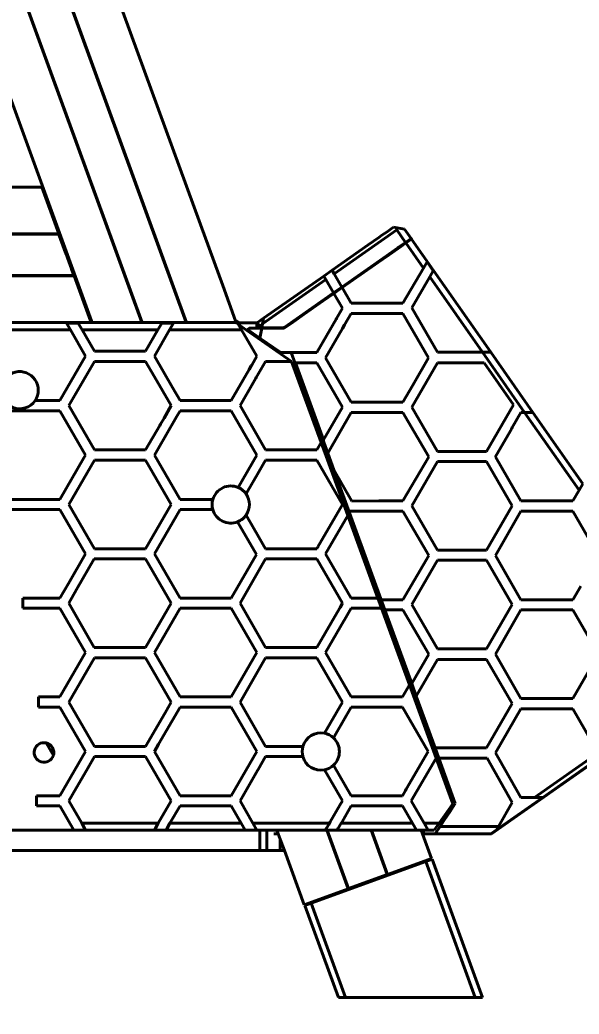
# Model space of a CAD drawing. Header units: millimetres. Extents: x 15 to 415, y 5 to 292.
# Drawn here: x 336.59 to 346.91, y 179.78 to 198.15 of the extents above; entities that cross this region are included whole.
import ezdxf

# ---------------------------------------------------------------- set-up
doc = ezdxf.new("R2010")
doc.units = ezdxf.units.MM
doc.layers.add('Annotations', color=7, linetype='Continuous')
doc.layers.add('Geometries', color=7, linetype='Continuous')
doc.styles.add('Shapr3', font='txt', dxfattribs={"height": 3.3495})
doc.dimstyles.new('ISO-25', dxfattribs={"dimtxt": 2.5, "dimasz": 2.5, "dimexe": 1.25, "dimexo": 0.625, "dimtad": 1, "dimtxsty": 'Standard', "dimcen": 2.5, "dimadec": 0, "dimazin": 0, "dimtfac": 1, "dimtmove": 0, "dimatfit": 3, "dimfxl": 1, "dimarcsym": 0})

# ---------------------------------------------------------------- blocks, each defined once
blk = doc.blocks.new('*D3')
at = {"layer": 'Annotations', "color": 0, "linetype": 'Continuous', "lineweight": 15}
for p, q in [((275.625, 179.463), (275.625, 167.373)), ((345.129, 179.463), (345.129, 167.373)), ((342.629, 168.623), (278.125, 168.623))]:
    blk.add_line(p, q, dxfattribs=at)
at = {"layer": 'Annotations', "color": 0}
for points in [[(278.125, 169.04), (278.125, 168.206), (275.625, 168.623)], [(342.629, 168.206), (342.629, 169.04), (345.129, 168.623)]]:
    blk.add_solid(points, dxfattribs=at)
at = {"layer": 'Defpoints', "color": 0}
for p in [(275.625, 180.088), (345.129, 180.088), (275.625, 168.623)]:
    blk.add_point(p, dxfattribs=at)
at = {"layer": 'Annotations', "color": 0, "lineweight": 15, "insert": (310.039, 171.317), "char_height": 3.3495, "attachment_point": 5, "style": 'Shapr3'}
blk.add_mtext('\\A1;556,03', dxfattribs=at)

msp = doc.modelspace()

# ---------------------------------------------------------------- linework, layer by layer
at = {"layer": 'Geometries', "linetype": 'Continuous', "lineweight": 40}
for p, q in [((312.0461, 263.6498), (337.9104, 192.5881)), ((338.8467, 192.5553), (312.9704, 263.6498)), ((339.6585, 192.5553), (316.2474, 256.8769)), ((339.6649, 192.5553), (316.4275, 256.3996)), ((338.8402, 192.5553), (315.6977, 256.1388)), ((339.9227, 194.3689), (317.4659, 256.0685)), ((315.4635, 195.0553), (336.9929, 195.0553)), ((337.3068, 194.1928), (336.9929, 195.0553)), ((339.9227, 194.3688), (339.9227, 194.3689)), ((340.333, 193.2418), (339.9227, 194.3688)), ((343.4705, 194.3052), (343.4863, 194.3163)), ((343.4863, 194.3163), (343.5528, 194.3045)), ((337.3068, 194.1928), (315.4635, 194.1928)), ((315.4635, 194.1867), (337.309, 194.1867)), ((337.309, 194.1867), (337.3068, 194.1928)), ((337.3165, 194.1661), (337.309, 194.1867)), ((337.3165, 194.1661), (337.4341, 193.8431)), ((342.3892, 193.4564), (343.546, 194.2665)), ((343.0203, 193.99), (343.2161, 194.1271)), ((343.2722, 194.1663), (343.2161, 194.1271)), ((343.2722, 194.1663), (343.3681, 194.2335)), ((343.4705, 194.3052), (343.3681, 194.2335)), ((343.546, 194.2665), (343.5528, 194.3045)), ((343.7073, 194.0361), (343.546, 194.2665)), ((343.5528, 194.3045), (343.6888, 194.2806)), ((343.6888, 194.2806), (343.8095, 194.1081)), ((342.3516, 193.5217), (343.0203, 193.99)), ((343.5632, 193.9347), (343.5727, 193.9413)), ((343.6072, 193.9491), (343.5709, 193.9237)), ((343.5727, 193.9413), (343.5994, 193.9601)), ((343.7073, 194.0361), (343.5994, 193.9601)), ((343.6072, 193.9491), (343.5994, 193.9601)), ((343.7153, 194.0248), (343.6072, 193.9491)), ((343.8095, 194.1081), (343.7073, 194.0361)), ((343.7153, 194.0248), (343.8177, 194.0965)), ((344.0389, 193.5626), (343.7153, 194.0248)), ((343.8095, 194.1081), (343.8177, 194.0965)), ((343.8177, 194.0965), (345.282, 192.0052)), ((337.4341, 193.8431), (337.4478, 193.8053)), ((337.4678, 193.7504), (337.4478, 193.8053)), ((342.5304, 193.2115), (343.3561, 193.7897)), ((342.5371, 193.1998), (343.3526, 193.7708)), ((343.3789, 193.7893), (343.3526, 193.7708)), ((343.3986, 193.8194), (343.3561, 193.7897)), ((343.4063, 193.8085), (343.3789, 193.7893)), ((343.3986, 193.8194), (343.5632, 193.9347)), ((343.3986, 193.8194), (343.4027, 193.8136)), ((343.4027, 193.8136), (343.5674, 193.9288)), ((343.4027, 193.8136), (343.4063, 193.8085)), ((343.5709, 193.9237), (343.4063, 193.8085)), ((343.5674, 193.9288), (343.5632, 193.9347)), ((343.5709, 193.9237), (343.5674, 193.9288)), ((337.4678, 193.7504), (337.5422, 193.546)), ((344.1045, 193.6758), (344.0389, 193.5626)), ((344.2208, 193.5098), (344.1045, 193.6758)), ((315.4635, 193.4238), (337.5867, 193.4238)), ((337.5889, 193.4178), (315.4635, 193.4178)), ((337.5422, 193.546), (337.5444, 193.54)), ((337.5867, 193.4238), (337.5444, 193.54)), ((337.5889, 193.4178), (337.5867, 193.4238)), ((337.8909, 192.5881), (337.5889, 193.4178)), ((341.0854, 192.635), (342.1987, 193.4146)), ((342.1987, 193.4146), (342.3516, 193.5217)), ((342.1987, 193.4146), (342.2363, 193.3493)), ((342.3892, 193.4564), (342.3516, 193.5217)), ((342.3892, 193.4564), (342.5304, 193.2115)), ((344.0389, 193.5626), (343.6611, 192.9104)), ((343.8235, 192.824), (344.1552, 193.3965)), ((344.1552, 193.3965), (344.2208, 193.5098)), ((345.1294, 192.0052), (344.1552, 193.3965)), ((340.333, 193.2418), (340.333, 193.2417)), ((340.5709, 192.5881), (340.333, 193.2417)), ((341.067, 192.5305), (342.2363, 193.3493)), ((342.3775, 193.1044), (342.2363, 193.3493)), ((342.3775, 193.1044), (342.5304, 193.2115)), ((341.4666, 192.4666), (342.3775, 193.1044)), ((342.3842, 193.0928), (342.1888, 192.956)), ((342.5371, 193.1998), (342.3842, 193.0928)), ((342.5415, 192.8198), (342.3842, 193.0928)), ((342.5371, 193.1998), (342.7039, 192.9104)), ((342.1885, 192.9558), (341.8394, 192.7113)), ((342.1884, 192.956), (342.1885, 192.9558)), ((342.1885, 192.9558), (342.1888, 192.956)), ((342.9852, 192.9104), (342.7039, 192.9104)), ((342.9852, 192.9104), (343.1056, 192.9104)), ((343.6611, 192.9104), (343.1056, 192.9104)), ((341.6386, 192.5707), (341.8394, 192.7113)), ((342.4325, 192.6307), (342.4557, 192.6709)), ((342.5415, 192.8198), (342.4557, 192.6709)), ((342.5825, 192.5122), (342.7039, 192.7229)), ((342.9399, 192.7229), (342.7039, 192.7229)), ((343.1165, 192.7229), (342.9399, 192.7229)), ((343.6611, 192.7229), (343.1165, 192.7229)), ((343.6611, 192.7229), (344.1347, 191.9013)), ((344.2978, 192.0052), (343.8235, 192.824)), ((319.3325, 192.5553), (337.9028, 192.5553)), ((337.666, 192.5428), (337.4495, 192.5428)), ((337.4495, 192.5428), (337.5216, 192.4178)), ((337.7381, 192.4178), (337.666, 192.5428)), ((337.9028, 192.5553), (337.8909, 192.5881)), ((337.8909, 192.5881), (337.9104, 192.5881)), ((337.9028, 192.5553), (337.9224, 192.5553)), ((337.9104, 192.5881), (337.9224, 192.5553)), ((337.9224, 192.5553), (338.8402, 192.5553)), ((338.8402, 192.5553), (338.8467, 192.5553)), ((338.8467, 192.5553), (339.6585, 192.5553)), ((339.2081, 192.5428), (339.1359, 192.4178)), ((339.4247, 192.5428), (339.2081, 192.5428)), ((339.3525, 192.4178), (339.4247, 192.5428)), ((339.6585, 192.5553), (339.6649, 192.5553)), ((339.6649, 192.5553), (340.577, 192.5553)), ((340.5843, 192.5511), (340.5709, 192.5881)), ((340.5709, 192.5881), (340.5899, 192.5881)), ((340.577, 192.5553), (340.5848, 192.5499)), ((340.5848, 192.5499), (340.5843, 192.5511)), ((340.5843, 192.5511), (340.6427, 192.5511)), ((340.5848, 192.5499), (340.6211, 192.5244)), ((340.6427, 192.5511), (340.5899, 192.5881)), ((340.6211, 192.5244), (340.6826, 192.4178)), ((340.7743, 192.4172), (340.6211, 192.5244)), ((340.6427, 192.5511), (340.9624, 192.5511)), ((340.9624, 192.5511), (340.9624, 192.4509)), ((341.0854, 192.635), (340.9761, 192.5585)), ((340.9761, 192.5585), (340.9761, 192.528)), ((340.9761, 192.528), (341.0589, 192.4849)), ((340.9761, 192.4509), (340.9761, 192.528)), ((341.0589, 192.4849), (341.0541, 192.4576)), ((341.067, 192.5305), (341.0589, 192.4849)), ((341.067, 192.5305), (341.0854, 192.635)), ((341.0854, 192.635), (341.0854, 192.635)), ((341.4676, 192.4509), (341.6386, 192.5707)), ((342.0696, 192.0011), (342.4253, 192.6182)), ((342.4253, 192.6182), (342.4325, 192.6307)), ((342.5825, 192.5122), (342.545, 192.4472)), ((337.5216, 192.4178), (336.1915, 192.4178)), ((337.5216, 192.4178), (337.802, 191.9323)), ((339.1359, 192.4178), (337.7381, 192.4178)), ((337.9643, 192.026), (337.7381, 192.4178)), ((338.9097, 192.026), (339.1359, 192.4178)), ((339.3525, 192.4178), (339.0722, 191.9323)), ((340.6826, 192.4178), (339.3525, 192.4178)), ((340.6826, 192.4178), (340.963, 191.9323)), ((340.7922, 192.4297), (340.7743, 192.4172)), ((341.6006, 191.8385), (340.7743, 192.4172)), ((340.7922, 192.4297), (340.8226, 192.4509)), ((341.021, 192.2695), (340.7922, 192.4297)), ((340.8226, 192.4509), (340.9624, 192.4509)), ((340.9624, 192.4509), (340.9761, 192.4509)), ((340.9761, 192.4509), (341.053, 192.4509)), ((341.053, 192.4509), (341.021, 192.2695)), ((341.0541, 192.4576), (341.053, 192.4509)), ((341.053, 192.4509), (341.4442, 192.4509)), ((341.0541, 192.4576), (341.4666, 192.4666)), ((341.4666, 192.4666), (341.4442, 192.4509)), ((341.4442, 192.4509), (341.4676, 192.4509)), ((342.232, 191.9041), (342.545, 192.4472)), ((341.4042, 192.0011), (341.021, 192.2695)), ((337.3293, 191.1136), (337.802, 191.9323)), ((338.9097, 192.026), (337.9643, 192.026)), ((339.4048, 191.3561), (339.0722, 191.9323)), ((340.8689, 191.7693), (340.963, 191.9323)), ((341.5954, 192.0011), (341.4042, 192.0011)), ((342.0696, 192.0011), (341.5954, 192.0011)), ((342.2709, 190.1451), (341.5954, 192.0011)), ((345.1294, 192.0052), (344.2978, 192.0052)), ((345.282, 192.0052), (345.1294, 192.0052)), ((345.9059, 190.8963), (345.1294, 192.0052)), ((345.282, 192.0052), (346.0585, 190.8963)), ((337.9643, 191.8385), (337.4916, 191.0198)), ((338.9097, 191.8385), (337.9643, 191.8385)), ((338.9097, 191.8385), (339.0735, 191.5549)), ((340.8223, 191.6886), (340.8608, 191.7554)), ((340.8689, 191.7693), (340.8608, 191.7554)), ((341.1253, 191.8385), (340.9526, 191.5393)), ((341.6007, 191.8385), (341.1253, 191.8385)), ((341.6007, 191.8385), (341.6044, 191.8359)), ((341.6044, 191.8359), (342.1497, 190.3378)), ((341.6764, 191.8088), (342.0696, 191.8088)), ((342.1939, 190.387), (341.6764, 191.8088)), ((342.5415, 190.9901), (342.0696, 191.8088)), ((342.7039, 191.0854), (342.232, 191.9041)), ((343.8235, 190.9901), (344.2978, 191.8088)), ((344.1347, 191.9013), (343.8432, 191.3982)), ((344.2978, 191.8088), (345.1624, 191.8088)), ((345.7032, 191.0364), (345.1624, 191.8088)), ((339.0735, 191.5549), (339.3824, 191.0198)), ((339.0735, 191.5549), (339.0735, 191.5549)), ((340.4903, 191.1136), (340.8223, 191.6886)), ((340.8972, 191.4435), (340.6526, 191.0198)), ((340.8972, 191.4435), (340.9444, 191.5251)), ((340.9526, 191.5393), (340.9444, 191.5251)), ((343.8432, 191.3982), (343.6611, 191.0854)), ((339.5449, 191.1136), (339.4048, 191.3561)), ((339.4048, 191.3561), (339.4048, 191.3561)), ((337.3293, 191.1136), (336.87, 191.1136)), ((337.9643, 190.201), (337.4916, 191.0198)), ((339.3824, 191.0198), (339.2508, 190.7918)), ((340.4903, 191.1136), (339.5449, 191.1136)), ((340.6527, 191.0197), (340.6526, 191.0198)), ((341.1253, 190.201), (340.6527, 191.0197)), ((342.7039, 191.0854), (343.6611, 191.0854)), ((345.7032, 191.0364), (345.2046, 190.1713)), ((337.3293, 190.9261), (336.3839, 190.9261)), ((337.3293, 190.9261), (337.802, 190.1073)), ((339.5449, 190.9261), (339.4804, 190.8143)), ((340.4903, 190.9261), (339.5449, 190.9261)), ((340.4903, 190.9261), (340.963, 190.1073)), ((342.5415, 190.9901), (342.1939, 190.387)), ((342.2709, 190.1451), (342.7039, 190.8963)), ((342.7039, 190.8963), (343.6611, 190.8963)), ((343.6611, 190.8963), (344.1354, 190.0776)), ((344.2978, 190.1713), (343.8235, 190.9901)), ((345.8389, 190.8963), (345.6761, 190.6139)), ((345.8389, 190.8963), (345.9059, 190.8963)), ((346.9122, 189.4592), (345.9059, 190.8963)), ((345.9059, 190.8963), (346.0585, 190.8963)), ((346.0585, 190.8963), (346.9813, 189.5784)), ((338.9097, 190.201), (339.1711, 190.6537)), ((339.1711, 190.6537), (339.1839, 190.676)), ((339.1839, 190.676), (339.2507, 190.7917)), ((339.2507, 190.7917), (339.2508, 190.7918)), ((339.4064, 190.6861), (339.3616, 190.6087)), ((339.4804, 190.8143), (339.4064, 190.6861)), ((339.0722, 190.1073), (339.3616, 190.6087)), ((345.6612, 190.5881), (345.3868, 190.112)), ((345.6713, 190.6055), (345.6612, 190.5881)), ((345.6761, 190.6139), (345.6713, 190.6055)), ((342.1497, 190.3378), (342.0707, 190.201)), ((342.6408, 188.9884), (342.1497, 190.3378)), ((337.772, 190.0553), (337.802, 190.1073)), ((338.9097, 190.201), (337.9643, 190.201)), ((339.5449, 189.2885), (339.0722, 190.1073)), ((340.6174, 189.5088), (340.963, 190.1073)), ((342.0707, 190.201), (341.1253, 190.201)), ((342.2709, 190.1451), (342.3842, 189.8339)), ((345.2046, 190.1713), (344.2978, 190.1713)), ((345.3868, 190.112), (345.3681, 190.0795)), ((337.3293, 189.2885), (337.7719, 190.0553)), ((337.9643, 190.0135), (337.4916, 189.1948)), ((337.772, 190.0553), (337.7719, 190.0553)), ((338.9097, 190.0135), (337.9643, 190.0135)), ((338.9097, 190.0135), (339.3824, 189.1948)), ((341.1253, 190.0134), (340.9762, 189.7552)), ((341.1253, 190.0135), (341.1253, 190.0134)), ((342.0707, 190.0135), (341.1253, 190.0135)), ((342.0707, 190.0135), (342.5434, 189.1948)), ((344.1354, 190.0776), (343.6611, 189.2588)), ((343.8235, 189.1692), (344.2978, 189.988)), ((344.2978, 189.988), (345.2046, 189.988)), ((345.6765, 189.1692), (345.2046, 189.988)), ((345.367, 190.0776), (345.3681, 190.0795)), ((345.367, 190.0776), (345.8389, 189.2588)), ((340.797, 189.4449), (340.9762, 189.7552)), ((342.3842, 189.8339), (342.7185, 189.2567)), ((343.326, 187.2463), (342.3842, 189.8339)), ((346.9813, 189.5784), (346.9122, 189.4592)), ((340.7644, 189.3883), (340.797, 189.4449)), ((346.9122, 189.4592), (346.7961, 189.2588)), ((337.3293, 189.2885), (336.3839, 189.2885)), ((337.4916, 189.1948), (337.4917, 189.1947)), ((337.9643, 188.376), (337.4917, 189.1947)), ((338.9097, 188.376), (339.3824, 189.1948)), ((340.1512, 189.2885), (339.5449, 189.2885)), ((342.5434, 189.1948), (342.0911, 188.4113)), ((343.2126, 189.2588), (342.7185, 189.2567)), ((343.6611, 189.2588), (343.2126, 189.2588)), ((343.8235, 189.1692), (344.2978, 188.3505)), ((345.6765, 189.1692), (345.2046, 188.3505)), ((346.7961, 189.2588), (345.8389, 189.2588)), ((337.3293, 189.101), (336.3839, 189.101)), ((337.3293, 189.101), (337.802, 188.2823)), ((339.5449, 189.101), (339.0722, 188.2823)), ((340.1502, 189.101), (339.5449, 189.101)), ((340.7654, 188.9994), (340.9095, 188.7499)), ((342.6408, 188.9884), (342.2332, 188.2823)), ((343.1959, 187.4635), (342.6408, 188.9884)), ((343.2581, 187.4338), (342.6621, 189.0713)), ((343.6611, 189.0713), (342.6621, 189.0713)), ((343.6611, 189.0713), (344.1354, 188.2526)), ((345.367, 188.2526), (345.8389, 189.0713)), ((345.8389, 189.0713), (346.7961, 189.0713)), ((347.2704, 188.2526), (346.7961, 189.0713)), ((340.6074, 188.8732), (340.9558, 188.2698)), ((340.9095, 188.7499), (340.9762, 188.6344)), ((340.9762, 188.6344), (341.1253, 188.376)), ((337.802, 188.2823), (337.4857, 187.7345)), ((338.9097, 188.376), (337.9643, 188.376)), ((339.5449, 187.4635), (339.0722, 188.2823)), ((340.4903, 187.4635), (340.9558, 188.2698)), ((342.0707, 188.376), (341.1253, 188.376)), ((342.0707, 188.376), (342.081, 188.3938)), ((342.0911, 188.4113), (342.081, 188.3938)), ((342.7059, 187.4635), (342.2332, 188.2823)), ((344.1354, 188.2526), (343.6611, 187.4338)), ((344.2978, 188.3505), (345.2046, 188.3505)), ((345.367, 188.2526), (345.8389, 187.4338)), ((337.6351, 187.6209), (337.9628, 188.1885)), ((337.9628, 188.1885), (338.9082, 188.1885)), ((338.9082, 188.1885), (339.3809, 187.3698)), ((341.1253, 188.1885), (340.6526, 187.3698)), ((342.0707, 188.1885), (341.1253, 188.1885)), ((342.0707, 188.1885), (342.5434, 187.3698)), ((343.8235, 187.3442), (344.2978, 188.163)), ((344.2978, 188.163), (345.2046, 188.163)), ((345.6765, 187.3442), (345.2046, 188.163)), ((337.4857, 187.7345), (337.3292, 187.4635)), ((337.4901, 187.3698), (337.6351, 187.6209)), ((346.9418, 187.6854), (346.7961, 187.4338)), ((337.3292, 187.4635), (336.6439, 187.4635)), ((336.6439, 187.4635), (336.6439, 187.276)), ((337.9628, 186.551), (337.4901, 187.3698)), ((338.9082, 186.551), (339.3809, 187.3698)), ((340.4903, 187.4635), (339.5449, 187.4635)), ((341.1253, 186.551), (340.6526, 187.3698)), ((342.5434, 187.3698), (342.4985, 187.292)), ((343.1959, 187.4635), (342.7059, 187.4635)), ((343.2641, 187.276), (343.1959, 187.4635)), ((343.2581, 187.4338), (343.6611, 187.4338)), ((343.8235, 187.3442), (344.2978, 186.5254)), ((345.6765, 187.3442), (345.2046, 186.5254)), ((345.8389, 187.4338), (346.7961, 187.4338)), ((337.3292, 187.276), (336.6439, 187.276)), ((337.8019, 186.4573), (337.3292, 187.276)), ((339.5449, 187.276), (339.0722, 186.4573)), ((340.4903, 187.276), (339.5449, 187.276)), ((340.4903, 187.276), (340.963, 186.4573)), ((342.0707, 186.551), (342.4877, 187.2732)), ((342.4985, 187.292), (342.4877, 187.2732)), ((342.7059, 187.276), (342.5822, 187.0619)), ((343.2641, 187.276), (342.7059, 187.276)), ((343.7794, 185.8604), (343.2641, 187.276)), ((343.326, 187.2463), (343.8213, 185.8853)), ((343.326, 187.2463), (343.6611, 187.2463)), ((343.6611, 187.2463), (344.1354, 186.4275)), ((345.367, 186.4275), (345.8389, 187.2463)), ((346.7961, 187.2463), (345.8389, 187.2463)), ((346.7961, 187.2463), (347.2704, 186.4275)), ((342.2332, 186.4573), (342.5713, 187.0429)), ((342.5822, 187.0619), (342.5713, 187.0429)), ((337.8019, 186.4573), (337.3292, 185.6385)), ((337.9628, 186.551), (338.0996, 186.551)), ((338.0996, 186.551), (338.38, 186.551)), ((338.9082, 186.551), (338.38, 186.551)), ((339.5449, 185.6385), (339.0722, 186.4573)), ((340.4903, 185.6385), (340.963, 186.4573)), ((342.0707, 186.551), (341.1253, 186.551)), ((342.7059, 185.6385), (342.2332, 186.4573)), ((344.1354, 186.4275), (343.8213, 185.8853)), ((345.2046, 186.5254), (344.2978, 186.5254)), ((345.367, 186.4275), (345.8389, 185.6088)), ((347.2704, 186.4275), (346.7961, 185.6088)), ((337.9644, 186.3635), (337.4917, 185.5447)), ((338.9097, 186.3635), (337.9644, 186.3635)), ((338.9097, 186.3635), (339.3824, 185.5448)), ((341.1254, 186.3635), (340.6526, 185.5448)), ((342.0707, 186.3635), (341.1254, 186.3635)), ((342.0707, 186.3635), (342.5434, 185.5448)), ((343.9049, 185.6556), (344.2978, 186.3338)), ((344.2978, 186.3338), (345.2046, 186.3338)), ((345.6765, 185.515), (345.2046, 186.3338)), ((343.6513, 185.6385), (343.7794, 185.8604)), ((344.2705, 184.511), (343.7794, 185.8604)), ((343.9049, 185.6556), (343.8213, 185.8853)), ((336.9314, 185.6385), (336.9314, 185.451)), ((337.3292, 185.6385), (336.9314, 185.6385)), ((337.4917, 185.5447), (337.9643, 184.726)), ((339.3824, 185.5448), (339.2688, 185.3479)), ((340.4903, 185.6385), (339.5449, 185.6385)), ((340.6526, 185.5448), (340.9761, 184.9845)), ((342.2103, 184.9678), (342.5434, 185.5448)), ((343.6513, 185.6385), (342.7059, 185.6385)), ((343.9049, 185.6556), (344.2541, 184.6963)), ((345.6765, 185.515), (345.2046, 184.6963)), ((346.7961, 185.6088), (345.8389, 185.6088)), ((337.3293, 185.451), (336.9314, 185.451)), ((337.3293, 185.451), (337.802, 184.6323)), ((338.9097, 184.726), (339.2688, 185.3479)), ((339.5449, 185.451), (339.1504, 184.7677)), ((340.4903, 185.451), (339.5449, 185.451)), ((340.4903, 185.451), (340.963, 184.6323)), ((342.7059, 185.451), (342.4227, 184.9606)), ((343.6513, 185.451), (342.7059, 185.451)), ((343.6513, 185.451), (344.124, 184.6323)), ((345.3681, 184.6045), (345.8389, 185.4213)), ((345.8389, 185.4213), (346.7961, 185.4213)), ((347.2667, 184.609), (346.7961, 185.4213)), ((340.9762, 184.9844), (340.9761, 184.9845)), ((340.9762, 184.9844), (341.1253, 184.726)), ((342.4227, 184.9606), (342.3952, 184.913)), ((348.0249, 185.0268), (345.2924, 183.1135)), ((337.0738, 184.79), (337.2066, 184.56)), ((339.0722, 184.6323), (339.1504, 184.7677)), ((342.3777, 184.8826), (342.3813, 184.8889)), ((342.3952, 184.913), (342.3813, 184.8889)), ((337.802, 184.6323), (337.3292, 183.8135)), ((337.9643, 184.726), (338.046, 184.726)), ((338.046, 184.726), (338.2817, 184.726)), ((338.6228, 184.726), (338.2817, 184.726)), ((338.6228, 184.726), (338.8848, 184.726)), ((338.9097, 184.726), (338.8848, 184.726)), ((339.5449, 183.8135), (339.0722, 184.6323)), ((340.4903, 183.8135), (340.963, 184.6323)), ((341.8137, 184.726), (341.1253, 184.726)), ((344.124, 184.6323), (343.7208, 183.9339)), ((345.2046, 184.6963), (344.2541, 184.6963)), ((344.3223, 184.5088), (344.2541, 184.6963)), ((345.3681, 184.6045), (345.4401, 184.4756)), ((346.0882, 183.7838), (347.2667, 184.609)), ((337.9644, 184.5385), (337.8417, 184.3261)), ((338.9097, 184.5385), (337.9644, 184.5385)), ((338.9097, 184.5385), (339.3824, 183.7198)), ((341.1253, 184.5385), (340.9853, 184.296)), ((341.8127, 184.5385), (341.1253, 184.5385)), ((344.2705, 184.511), (343.8136, 183.7198)), ((344.5785, 183.6647), (344.2705, 184.511)), ((344.3223, 184.5088), (345.2156, 184.5088)), ((344.3223, 184.5088), (344.6273, 183.6708)), ((345.2156, 184.5088), (345.6765, 183.69)), ((345.4401, 184.4756), (345.8389, 183.7838)), ((347.1751, 184.438), (346.2408, 183.7838)), ((337.8417, 184.3261), (337.5589, 183.8362)), ((340.9761, 184.2801), (340.6526, 183.7198)), ((340.9761, 184.2801), (340.9762, 184.2802)), ((340.9853, 184.296), (340.9762, 184.2802)), ((342.2121, 184.2937), (342.5434, 183.7198)), ((342.7059, 183.8135), (342.379, 184.3798)), ((343.6513, 183.8135), (343.7079, 183.9116)), ((343.7208, 183.9339), (343.7079, 183.9116)), ((337.3292, 183.8135), (336.8939, 183.8135)), ((336.8939, 183.8135), (336.8939, 183.626)), ((337.4917, 183.7198), (337.5589, 183.8362)), ((337.4917, 183.7198), (337.731, 183.3053)), ((339.1432, 183.3053), (339.3824, 183.7198)), ((340.4903, 183.8135), (339.5449, 183.8135)), ((340.6526, 183.7198), (340.6527, 183.7197)), ((340.6527, 183.7197), (340.8919, 183.3053)), ((342.5434, 183.7198), (342.4959, 183.6375)), ((343.6513, 183.8135), (342.7059, 183.8135)), ((343.8136, 183.7198), (344.0529, 183.3053)), ((344.3269, 183.3053), (344.5785, 183.6647)), ((344.6273, 183.6708), (344.5291, 183.5234)), ((345.3853, 183.1848), (346.2408, 183.7838)), ((345.6765, 183.69), (345.4222, 183.2488)), ((346.0882, 183.7838), (345.8389, 183.7838)), ((346.2408, 183.7838), (346.0882, 183.7838)), ((336.8939, 183.626), (337.2293, 183.626)), ((337.3292, 183.626), (337.2293, 183.626)), ((337.3292, 183.626), (337.5865, 183.1803)), ((339.5449, 183.626), (339.3597, 183.3053)), ((340.4903, 183.626), (339.5449, 183.626)), ((340.4903, 183.626), (340.6754, 183.3053)), ((342.4959, 183.6375), (342.3196, 183.3321)), ((342.7059, 183.626), (342.5359, 183.3316)), ((343.6513, 183.626), (342.7059, 183.626)), ((343.6513, 183.626), (343.8364, 183.3053)), ((344.4225, 183.3634), (344.5291, 183.5234)), ((337.731, 183.3053), (339.1432, 183.3053)), ((337.8031, 183.1803), (337.731, 183.3053)), ((339.1432, 183.3053), (339.071, 183.1803)), ((339.2876, 183.1803), (339.3597, 183.3053)), ((339.3597, 183.3053), (340.6754, 183.3053)), ((340.6754, 183.3053), (340.7476, 183.1803)), ((340.8919, 183.3053), (342.3042, 183.3053)), ((340.9641, 183.1803), (340.8919, 183.3053)), ((342.3042, 183.3053), (342.2927, 183.2855)), ((342.3042, 183.3053), (342.3196, 183.3321)), ((342.5207, 183.3053), (342.5041, 183.2765)), ((342.5207, 183.3053), (342.5359, 183.3316)), ((342.5207, 183.3053), (343.8364, 183.3053)), ((343.8364, 183.3053), (343.9086, 183.1803)), ((344.0529, 183.3053), (344.3269, 183.3053)), ((344.1251, 183.1803), (344.0529, 183.3053)), ((344.3269, 183.3053), (344.2394, 183.1803)), ((344.346, 183.2488), (344.4225, 183.3634)), ((337.5865, 183.1803), (331.4811, 183.1803)), ((338.9361, 183.1803), (331.569, 183.1803)), ((337.8031, 183.1803), (337.5865, 183.1803)), ((339.071, 183.1803), (337.8031, 183.1803)), ((340.9761, 183.1803), (338.9361, 183.1803)), ((339.2876, 183.1803), (339.071, 183.1803)), ((340.7476, 183.1803), (339.2876, 183.1803)), ((340.9641, 183.1803), (340.7476, 183.1803)), ((340.9761, 183.1803), (340.9641, 183.1803)), ((340.9762, 183.1803), (340.9761, 183.1803)), ((340.9762, 183.1803), (340.9761, 183.1803)), ((341.1012, 183.1803), (340.9762, 183.1803)), ((341.0204, 183.1803), (340.9762, 183.1803)), ((341.0204, 182.8053), (341.0204, 183.1803)), ((341.0204, 183.1803), (341.1012, 183.1803)), ((341.1012, 183.1803), (341.1012, 183.1803)), ((341.3346, 183.1803), (341.1012, 183.1803)), ((341.1012, 183.1803), (341.1454, 183.1803)), ((341.1454, 183.1803), (341.1454, 182.8053)), ((341.1457, 183.1803), (341.1454, 183.1803)), ((341.1457, 182.8053), (341.1457, 183.1803)), ((341.1457, 183.1803), (341.278, 183.1803)), ((341.278, 183.1134), (341.3589, 183.1134)), ((342.232, 183.1803), (341.3346, 183.1803)), ((341.3346, 183.1803), (341.3346, 183.1803)), ((341.3346, 183.1803), (341.3589, 183.1134)), ((341.3589, 183.1134), (341.3958, 183.0122)), ((342.232, 183.1803), (342.2509, 183.2131)), ((342.2524, 183.1803), (342.232, 183.1803)), ((342.2509, 183.2131), (342.2927, 183.2855)), ((342.2589, 183.1803), (342.2524, 183.1803)), ((342.647, 182.0964), (342.2524, 183.1803)), ((342.4486, 183.1803), (342.2589, 183.1803)), ((342.6527, 182.0984), (342.2589, 183.1803)), ((342.4486, 183.1803), (342.4675, 183.2131)), ((342.4486, 183.1803), (342.9899, 183.1803)), ((342.4675, 183.2131), (342.478, 183.2313)), ((342.478, 183.2313), (342.5041, 183.2765)), ((343.0707, 183.1803), (342.9899, 183.1803)), ((343.0772, 183.1803), (343.0707, 183.1803)), ((343.3695, 182.3593), (343.0707, 183.1803)), ((343.9086, 183.1803), (343.0772, 183.1803)), ((343.3752, 182.3614), (343.0772, 183.1803)), ((343.9086, 183.1803), (343.9733, 183.1803)), ((343.995, 183.1803), (343.9733, 183.1803)), ((344.0246, 183.1803), (343.995, 183.1803)), ((343.995, 183.1803), (344.0194, 183.1135)), ((344.0194, 183.1134), (344.0194, 183.1135)), ((344.0489, 183.1134), (344.0194, 183.1134)), ((344.1857, 182.6564), (344.0194, 183.1134)), ((344.0489, 183.1134), (344.0246, 183.1803)), ((344.1251, 183.1803), (344.0246, 183.1803)), ((344.2558, 183.1134), (344.0489, 183.1134)), ((344.2394, 183.1803), (344.1251, 183.1803)), ((344.2558, 183.1135), (344.346, 183.2488)), ((344.2558, 183.1134), (344.2558, 183.1135)), ((345.2834, 183.1134), (344.2558, 183.1134)), ((344.346, 183.2488), (345.4222, 183.2488)), ((345.3853, 183.1848), (345.2834, 183.1135)), ((345.2834, 183.1135), (345.2834, 183.1134)), ((345.2924, 183.1135), (345.2834, 183.1135)), ((345.4222, 183.2488), (345.3853, 183.1848)), ((341.3958, 183.0122), (341.4711, 182.8053)), ((341.3958, 183.0122), (341.3958, 182.8053)), ((341.0204, 182.8053), (319.538, 182.8053)), ((341.1454, 182.8053), (341.0204, 182.8053)), ((341.1457, 182.8053), (341.1454, 182.8053)), ((341.3958, 182.8053), (341.1457, 182.8053)), ((341.4711, 182.8053), (341.3958, 182.8053)), ((341.4711, 182.8053), (341.8365, 181.8014)), ((341.9677, 181.829), (344.0821, 182.5986)), ((344.1857, 182.6564), (343.3752, 182.3614)), ((344.0821, 182.5986), (344.1995, 182.6413)), ((344.9958, 180.0881), (344.0821, 182.5986)), ((344.1995, 182.6413), (345.1288, 180.0881)), ((343.3695, 182.3593), (342.6527, 182.0984)), ((343.3752, 182.3614), (343.3695, 182.3593)), ((342.647, 182.0964), (341.8365, 181.8014)), ((342.6527, 182.0984), (342.647, 182.0964)), ((341.8503, 181.7863), (341.9677, 181.829)), ((341.9677, 181.829), (342.6014, 180.0881)), ((342.4684, 180.0881), (341.8503, 181.7863)), ((342.6014, 180.0881), (342.4684, 180.0881)), ((342.6014, 180.0881), (344.9958, 180.0881)), ((345.1288, 180.0881), (344.9958, 180.0881))]:
    msp.add_line(p, q, dxfattribs=at)
for centre, radius, start, end in [((336.5847, 191.3053), 0.3438, 326.0879, 171.70544), ((336.5847, 191.3053), 0.3437, 171.70544, 326.0879), ((340.4814, 189.1931), 0.3438, 66.69407, 163.8756), ((340.4814, 189.1931), 0.3438, 34.60181, 66.69407), ((340.4814, 189.1931), 0.3437, 325.71298, 34.60181), ((340.4814, 189.1931), 0.3438, 163.8756, 195.52927), ((340.4814, 189.1931), 0.3438, 195.52927, 291.4974), ((340.4814, 189.1931), 0.3437, 291.4974, 325.71298), ((342.1439, 184.6306), 0.3438, 78.85718, 163.87964), ((342.1439, 184.6306), 0.3438, 47.14876, 78.85718), ((337.0334, 184.6133), 0.1812, 77.12262, 342.87738), ((337.0334, 184.6133), 0.1813, 342.87738, 77.12262), ((342.1439, 184.6306), 0.3437, 313.14206, 47.14876), ((342.1439, 184.6306), 0.3437, 163.87964, 195.53331), ((342.1439, 184.6306), 0.3437, 195.53331, 281.44117), ((342.1439, 184.6306), 0.3438, 281.44117, 313.14206)]:
    msp.add_arc(centre, radius, start, end, dxfattribs=at)

# ---------------------------------------------------------------- dimensions: what is measured, and where the dimension line sits
at = {"layer": 'Annotations', "linetype": 'Continuous', "lineweight": 15}
dim = msp.add_linear_dim(base=(275.6247, 168.6231), p1=(345.1288, 180.0881), p2=(275.6247, 180.0881), dimstyle='ISO-25', override={"dimscale": 1, "dimgap": 0.7, "dimdec": 2, "dimlfac": 8, "dimrnd": 0.01, "dimzin": 8, "dimdsep": 44, "dimtxsty": 'Shapr3', "dimse1": 0, "dimse2": 0, "dimadec": 2, "dimtol": 0, "dimlim": 0, "dimtp": 0, "dimtm": 0, "dimtfac": 0.6, "dimtdec": 8, "dimfrac": 2, "dimtolj": 1, "dimlwd": 15, "dimlwe": 15}, dxfattribs=at)
dim.commit()
dim.dimension.update_dxf_attribs({"geometry": '*D3', "text_midpoint": (310.039, 168.6231), "dimtype": 160})

doc.saveas('drawing.dxf')
